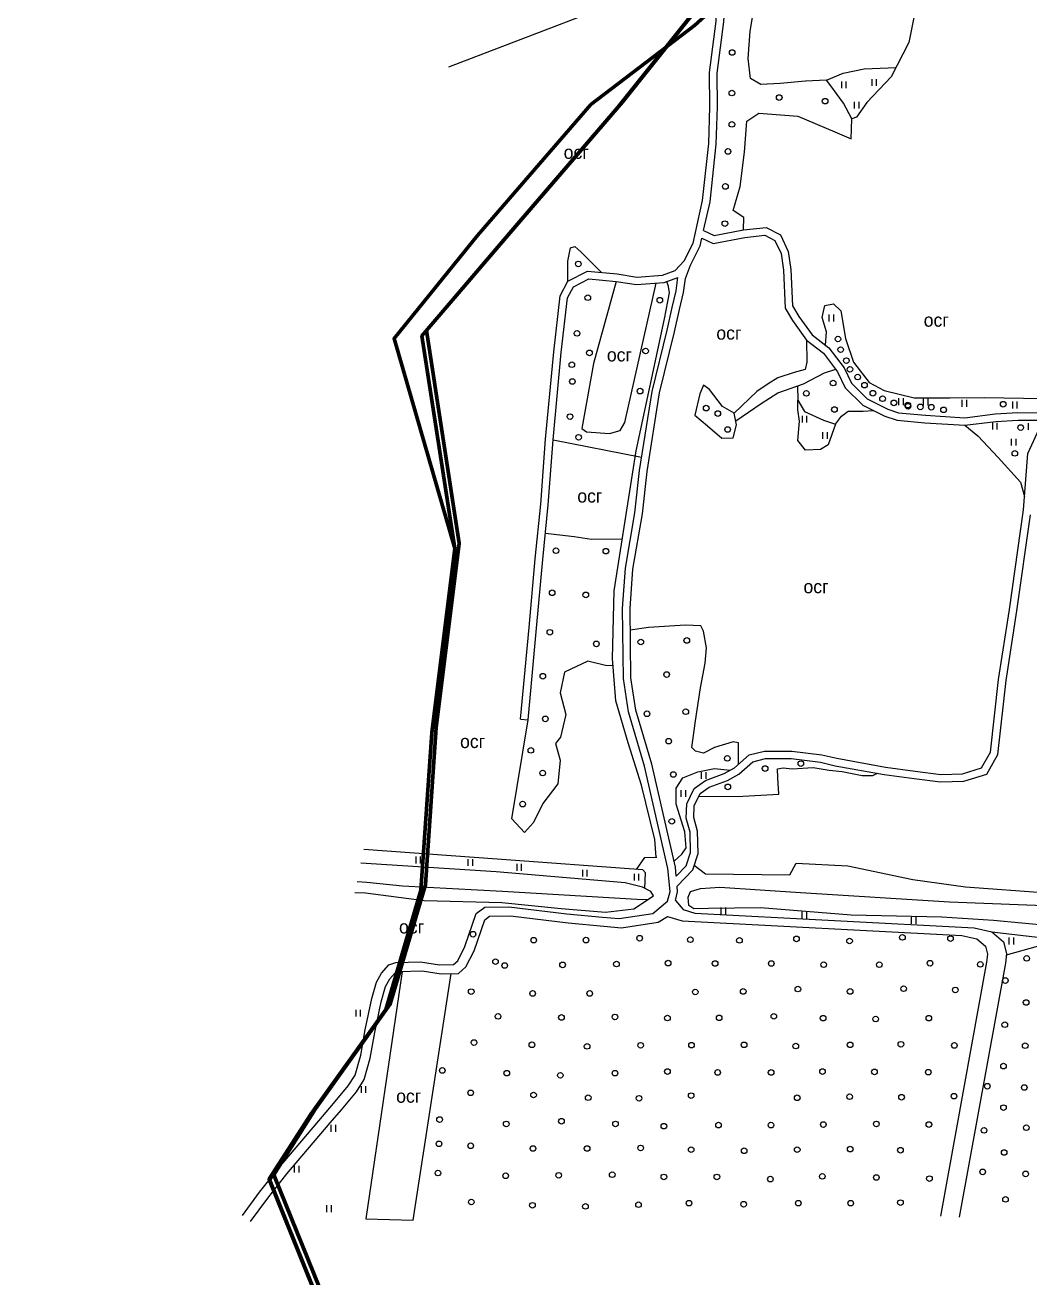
# Model space of a CAD drawing. Header units: millimetres. Extents: x 1379499 to 1411715, y 5652947 to 5671991.
# Drawn here: x 1404402 to 1404935, y 5654039 to 5654704 of the extents above; entities that cross this region are included whole.
import ezdxf

# ---------------------------------------------------------------- set-up
doc = ezdxf.new("R2010")
doc.units = ezdxf.units.MM
for name, color, linetype in [('вулиці', 7, 'Continuous'), ('межа по генплану', 7, 'Continuous'), ('на область', 5, 'Continuous')]:
    doc.layers.add(name, color=color, linetype=linetype)
picture_1 = doc.add_image_def('image1.bmp', size_in_pixel=(3370, 2384))

msp = doc.modelspace()

# ---------------------------------------------------------------- linework, layer by layer
at = {"layer": 'вулиці', "color": 7}
for p, q in [((1404834.9, 5654670.46), (1404834.9, 5654674.06)), ((1404837.3, 5654670.46), (1404837.3, 5654674.06)), ((1404850.98, 5654671.68), (1404850.98, 5654675.28)), ((1404853.38, 5654671.68), (1404853.38, 5654675.28)), ((1404841.72, 5654659.63), (1404841.72, 5654663.23)), ((1404844.12, 5654659.63), (1404844.12, 5654663.23)), ((1404828.3, 5654546.72), (1404828.3, 5654550.32)), ((1404830.7, 5654546.72), (1404830.7, 5654550.32)), ((1404865.23, 5654502.35), (1404865.23, 5654505.95)), ((1404867.63, 5654502.35), (1404867.63, 5654505.95)), ((1404878.33, 5654502.13), (1404878.33, 5654505.73)), ((1404880.73, 5654502.13), (1404880.73, 5654505.73)), ((1404898.88, 5654501.44), (1404898.88, 5654505.04)), ((1404901.28, 5654501.44), (1404901.28, 5654505.04)), ((1404925.62, 5654500.6), (1404925.62, 5654504.2)), ((1404928.02, 5654500.6), (1404928.02, 5654504.2)), ((1404814.03, 5654493.09), (1404814.03, 5654496.69)), ((1404816.43, 5654493.09), (1404816.43, 5654496.69)), ((1404915.03, 5654489.33), (1404915.03, 5654492.93)), ((1404917.43, 5654489.33), (1404917.43, 5654492.93)), ((1404934, 5654489.14), (1404934, 5654492.74)), ((1404824.9, 5654484.43), (1404824.9, 5654488.03)), ((1404827.3, 5654484.43), (1404827.3, 5654488.03)), ((1404925.04, 5654480.85), (1404925.04, 5654484.45)), ((1404927.44, 5654480.85), (1404927.44, 5654484.45)), ((1404760.51, 5654303.98), (1404760.51, 5654307.58)), ((1404762.91, 5654303.98), (1404762.91, 5654307.58)), ((1404749.77, 5654294.47), (1404749.77, 5654298.07)), ((1404752.17, 5654294.47), (1404752.17, 5654298.07)), ((1404609.05, 5654259.2), (1404609.05, 5654262.8)), ((1404611.45, 5654259.2), (1404611.45, 5654262.8)), ((1404636.7, 5654257.89), (1404636.7, 5654261.49)), ((1404639.1, 5654257.89), (1404639.1, 5654261.49)), ((1404662.62, 5654255.27), (1404662.62, 5654258.87)), ((1404665.02, 5654255.27), (1404665.02, 5654258.87)), ((1404697.51, 5654252.21), (1404697.51, 5654255.81)), ((1404699.91, 5654252.21), (1404699.91, 5654255.81)), ((1404724.92, 5654250.12), (1404724.92, 5654253.72)), ((1404727.32, 5654250.12), (1404727.32, 5654253.72)), ((1404770.98, 5654232.21), (1404770.98, 5654235.81)), ((1404773.38, 5654232.21), (1404773.38, 5654235.81)), ((1404813.95, 5654229.9), (1404813.95, 5654233.5)), ((1404816.35, 5654229.9), (1404816.35, 5654233.5)), ((1404871.92, 5654227.13), (1404871.92, 5654230.73)), ((1404874.32, 5654227.13), (1404874.32, 5654230.73)), ((1404923.82, 5654216.2), (1404923.82, 5654219.8)), ((1404926.22, 5654216.2), (1404926.22, 5654219.8)), ((1404580.03, 5654137.42), (1404580.03, 5654141.02)), ((1404582.43, 5654137.42), (1404582.43, 5654141.02)), ((1404564.06, 5654116.82), (1404564.06, 5654120.42)), ((1404566.46, 5654116.82), (1404566.46, 5654120.42)), ((1404544.55, 5654095.2), (1404544.55, 5654098.8)), ((1404546.95, 5654095.2), (1404546.95, 5654098.8)), ((1404561.77, 5654074.22), (1404561.77, 5654077.82)), ((1404564.17, 5654074.22), (1404564.17, 5654077.82))]:
    msp.add_line(p, q, dxfattribs=at)
at = {"layer": 'вулиці', "color": 1}
for p, q in [((1404577.25, 5654177.9), (1404577.25, 5654181.5)), ((1404579.65, 5654177.9), (1404579.65, 5654181.5))]:
    msp.add_line(p, q, dxfattribs=at)
at = {"layer": 'вулиці', "color": 7}
for points in [[(1404746.6, 5654573.8), (1404751.38, 5654578.89), (1404756.06, 5654588.23), (1404761.07, 5654610.87), (1404764.34, 5654641.03), (1404765, 5654660.63), (1404764.78, 5654678.71), (1404768.28, 5654706.05), (1404769.37, 5654725.65), (1404774.61, 5654740.03), (1404786.6, 5654749.83), (1404806.26, 5654763.22), (1404830.46, 5654775.86), (1404844.63, 5654783.92), (1404856.19, 5654787.19), (1404864.69, 5654789.8), (1404873.7, 5654795.13), (1404872.48, 5654800.84)], [(1404761.64, 5654594.92), (1404765.02, 5654610.22), (1404768.34, 5654640.74), (1404769, 5654660.59), (1404768.78, 5654678.48), (1404772.27, 5654705.68), (1404773.33, 5654724.84), (1404777.99, 5654737.63), (1404788.99, 5654746.63), (1404808.32, 5654759.79), (1404832.37, 5654772.35), (1404846.19, 5654780.2), (1404857.32, 5654783.35), (1404866.32, 5654786.12), (1404882.51, 5654795.68)], [(1404826.81, 5654674.7), (1404815.74, 5654674.17), (1404802.24, 5654672.94), (1404791.93, 5654672.45), (1404786.53, 5654675.64), (1404785.3, 5654686.18), (1404786.28, 5654700.65), (1404791.2, 5654729.98), (1404794.88, 5654743.47), (1404796.19, 5654751.53)], [(1404875.9, 5654722.04), (1404870.59, 5654694.76), (1404861.2, 5654676.47), (1404848.3, 5654662.83), (1404842.74, 5654655), (1404840.21, 5654654.24), (1404835.92, 5654662.58), (1404829.09, 5654671.67), (1404826.81, 5654674.7), (1404835.66, 5654678.49), (1404846.79, 5654680.76), (1404863.73, 5654681.41)], [(1404782.82, 5654595.22), (1404782.94, 5654601.91), (1404777.27, 5654605.58), (1404780.94, 5654618.24), (1404783.27, 5654636.57), (1404784.61, 5654652.89), (1404790.95, 5654657.22), (1404811.62, 5654655.56), (1404831.3, 5654647.23), (1404839.97, 5654643.56), (1404840.21, 5654654.24)], [(1404760.75, 5654590.91), (1404766.72, 5654588.05), (1404783.43, 5654591.26), (1404794.03, 5654592.5), (1404799.34, 5654589.7), (1404802.69, 5654582.68), (1404803.97, 5654573.92), (1404804.8, 5654553.76), (1404808.81, 5654547.17), (1404816.22, 5654536.81), (1404825.24, 5654529.79), (1404832.7, 5654520.04), (1404836.73, 5654511.54), (1404846.07, 5654502.37), (1404857.76, 5654496.45), (1404864.26, 5654494.34), (1404878.95, 5654492.99), (1404900.28, 5654491.63), (1404916.59, 5654493.68), (1404928.48, 5654494.39), (1404947.42, 5654494.25)], [(1404761.64, 5654594.92), (1404767.26, 5654592.23), (1404782.82, 5654595.22), (1404794.79, 5654596.61), (1404802.37, 5654592.63), (1404806.56, 5654583.86), (1404807.96, 5654574.29), (1404808.76, 5654554.96), (1404812.15, 5654549.38), (1404819.13, 5654539.61), (1404828.11, 5654532.63), (1404836.13, 5654522.14), (1404840.04, 5654513.9), (1404848.43, 5654505.66), (1404859.29, 5654500.16), (1404865.07, 5654498.28), (1404879.26, 5654496.98), (1404900.16, 5654495.65), (1404916.22, 5654497.67), (1404928.38, 5654498.39), (1404947.19, 5654498.25)], [(1404689.55, 5654568.02), (1404689.51, 5654578.74), (1404691.03, 5654585.75), (1404693.3, 5654586.42), (1404696.43, 5654583.57), (1404707.51, 5654572.73)], [(1404751.98, 5654569.5), (1404754.7, 5654576.57), (1404759.86, 5654586.88), (1404760.75, 5654590.91)], [(1404664.47, 5654335.77), (1404668.98, 5654384.32), (1404672.26, 5654420.74), (1404675.21, 5654449.82), (1404677.8, 5654484.31), (1404682.14, 5654530.6), (1404685.51, 5654560.38), (1404689.55, 5654568.02), (1404700, 5654573.45), (1404715.81, 5654571.95), (1404726.18, 5654570.27), (1404739.82, 5654571.23), (1404746.6, 5654573.8)], [(1404516.94, 5654072.39), (1404526.05, 5654084.75), (1404536.35, 5654097.77), (1404559.42, 5654124.94), (1404565.33, 5654131.75), (1404573.06, 5654141.14), (1404576.69, 5654146.89), (1404579.68, 5654157.52), (1404582.06, 5654170.93), (1404585.52, 5654187.42), (1404588, 5654196.15), (1404590.73, 5654201), (1404594.62, 5654205.32), (1404598.32, 5654206.56), (1404611.43, 5654206.92), (1404621.49, 5654205.42), (1404628.91, 5654205.6), (1404631.2, 5654207.54), (1404635, 5654215.13), (1404641.02, 5654232.55), (1404645.61, 5654235.9), (1404658.23, 5654236.08), (1404689.03, 5654232.45), (1404708.03, 5654230.72), (1404716.84, 5654229.86), (1404734.64, 5654232.62), (1404742.41, 5654239.18), (1404743.79, 5654244.35), (1404742.69, 5654256.56), (1404730.31, 5654310.78), (1404721.76, 5654339.64), (1404719.1, 5654357.23), (1404718.57, 5654394.46), (1404720.17, 5654415.78), (1404725.16, 5654445.2), (1404727.65, 5654467.59), (1404734.24, 5654509.62), (1404742.25, 5654542.14), (1404744.88, 5654554.02), (1404747, 5654562.87), (1404748.02, 5654570.05)], [(1404668.45, 5654335.4), (1404672.96, 5654383.96), (1404676.24, 5654420.36), (1404679.19, 5654449.47), (1404681.78, 5654483.97), (1404686.11, 5654530.19), (1404689.4, 5654559.18), (1404692.5, 5654565.04), (1404700.79, 5654569.36), (1404715.3, 5654567.98), (1404726, 5654566.25), (1404740.68, 5654567.29), (1404748.02, 5654570.05)], [(1404715.3, 5654567.98), (1404703.22, 5654524.42), (1404696.93, 5654489.9), (1404699.56, 5654488.08), (1404711.72, 5654487.27), (1404717.39, 5654488.89), (1404719.82, 5654493.14), (1404736.47, 5654566.99)], [(1404736.39, 5654262.47), (1404735.79, 5654271.81), (1404728.59, 5654300.62), (1404721.63, 5654323.17), (1404715.09, 5654345.41), (1404713.35, 5654367.84), (1404714.24, 5654403.78), (1404725.87, 5654478.14), (1404740.93, 5654548.02), (1404743.45, 5654561.93), (1404743.02, 5654565.32), (1404742.08, 5654567.81)], [(1404747.08, 5654252.43), (1404746.65, 5654257.19), (1404734.18, 5654311.8), (1404725.68, 5654340.52), (1404723.09, 5654357.56), (1404722.57, 5654394.34), (1404724.14, 5654415.3), (1404729.12, 5654444.65), (1404731.61, 5654467.06), (1404738.17, 5654508.83), (1404746.14, 5654541.23), (1404748.78, 5654553.12), (1404750.94, 5654562.12), (1404751.98, 5654569.5)], [(1404826.28, 5654534.05), (1404826.85, 5654541.22), (1404824.46, 5654548.8), (1404825.86, 5654555.18), (1404830.45, 5654555.98), (1404834.44, 5654552.39), (1404836.84, 5654537.63), (1404841.23, 5654525.07), (1404849.41, 5654514.3), (1404857.4, 5654510.11), (1404873.36, 5654506.12), (1404892.33, 5654506.12), (1404910.69, 5654506.32), (1404941.53, 5654505.9), (1404972.69, 5654506.25)], [(1404816.22, 5654536.81), (1404816.32, 5654525.18), (1404815.44, 5654521.18), (1404809.68, 5654519.56), (1404800.92, 5654516.8), (1404795.92, 5654513.68), (1404789.79, 5654509.55), (1404777.77, 5654498.05), (1404771.64, 5654501.55), (1404764.76, 5654510.68), (1404761.63, 5654512.93), (1404759.63, 5654508.3), (1404757, 5654497.05), (1404763.63, 5654491.25), (1404771.26, 5654484.75), (1404777.27, 5654485), (1404779.15, 5654491.87), (1404777.77, 5654498.05)], [(1404778.66, 5654494.04), (1404792.16, 5654503.13), (1404801.05, 5654508.75), (1404814.56, 5654513.63), (1404825.83, 5654519.38), (1404831.73, 5654521.3)], [(1404811.5, 5654512.52), (1404811.69, 5654504.88), (1404815.06, 5654498.87), (1404825.2, 5654494.25), (1404831.58, 5654492.12), (1404834.71, 5654496.37), (1404838.34, 5654499.12), (1404846.35, 5654499.12), (1404851.79, 5654499.47)], [(1404831.58, 5654492.12), (1404827.7, 5654481.24), (1404823.57, 5654478.74), (1404815.69, 5654478.49), (1404811.69, 5654483.49), (1404812.44, 5654493.75), (1404811.69, 5654499.87), (1404811.69, 5654504.88)], [(1404747.08, 5654252.43), (1404752.33, 5654257.92), (1404754.74, 5654264.97), (1404754.42, 5654275.72), (1404752.33, 5654283.1), (1404752.65, 5654290.79), (1404756.66, 5654298.97), (1404762.6, 5654303.14), (1404772.56, 5654306.83), (1404778.01, 5654309.88), (1404785.76, 5654316.69), (1404793.95, 5654318.77), (1404808.39, 5654318.77), (1404824.28, 5654316.85), (1404832.31, 5654314.93), (1404858.07, 5654310.26), (1404873.8, 5654308.18), (1404887.44, 5654306.41), (1404899, 5654306.74), (1404909.11, 5654309.94), (1404913.79, 5654318.16), (1404918.13, 5654356.81), (1404923.92, 5654393.81), (1404931.3, 5654446.73), (1404933.56, 5654476.67), (1404939.84, 5654490.13)], [(1404900.28, 5654491.63), (1404907.14, 5654486.08), (1404917.92, 5654474.52), (1404929.7, 5654461.35), (1404931.83, 5654453.81)], [(1404681.78, 5654483.97), (1404728.75, 5654474.63)], [(1404747.56, 5654247.13), (1404755.83, 5654255.79), (1404758.76, 5654264.37), (1404758.4, 5654276.33), (1404756.35, 5654283.57), (1404756.61, 5654289.79), (1404759.8, 5654296.29), (1404764.48, 5654299.57), (1404774.24, 5654303.19), (1404780.34, 5654306.59), (1404787.68, 5654313.05), (1404794.45, 5654314.77), (1404808.15, 5654314.77), (1404823.58, 5654312.91), (1404831.49, 5654311.01), (1404857.45, 5654306.31), (1404873.28, 5654304.21), (1404887.24, 5654302.41), (1404899.67, 5654302.75), (1404911.81, 5654306.6), (1404917.68, 5654316.89), (1404922.09, 5654356.28), (1404927.88, 5654393.22), (1404934.98, 5654444.16)], [(1404677.67, 5654434.43), (1404692.94, 5654432.58), (1404702.17, 5654431.26), (1404718.54, 5654431.29)], [(1404780.07, 5654311.68), (1404780.17, 5654323.14), (1404777.3, 5654323.71), (1404767.44, 5654320.73), (1404761.59, 5654317.75), (1404757.34, 5654318.78), (1404755.39, 5654320.73), (1404757.23, 5654334.83), (1404759.99, 5654352.32), (1404762.39, 5654365.39), (1404763.2, 5654373.53), (1404761.48, 5654382.35), (1404760.09, 5654385.17), (1404752.06, 5654385.52), (1404732.33, 5654384.26), (1404722.73, 5654383)], [(1404713.65, 5654363.91), (1404709.57, 5654364.25), (1404700.14, 5654366.49), (1404687.79, 5654360.66), (1404685.55, 5654349.67), (1404688.47, 5654338.24), (1404685.77, 5654326.13), (1404683.08, 5654322.76), (1404685.55, 5654314.02), (1404684.2, 5654301.46), (1404676.33, 5654291.03), (1404671.39, 5654280.94), (1404666.67, 5654275.55), (1404659.92, 5654282.74), (1404668.45, 5654335.4)], [(1404664.47, 5654335.77), (1404668.45, 5654335.4)], [(1404750.15, 5654264.12), (1404752.36, 5654267.41), (1404751.62, 5654276.01), (1404747, 5654290.54), (1404747, 5654299.02), (1404750.67, 5654304.63), (1404758.59, 5654307.73), (1404767.42, 5654309.45), (1404775.67, 5654308.57)], [(1404758.98, 5654294.61), (1404782.39, 5654294.9), (1404801.53, 5654295.96), (1404801, 5654304.51), (1404800.83, 5654309.36), (1404803.74, 5654309.8), (1404808.53, 5654309.36), (1404819.82, 5654309.98), (1404828.23, 5654308.66), (1404835.11, 5654307.87), (1404845.79, 5654305.75), (1404851.43, 5654305.75), (1404853.8, 5654306.97)], [(1404730.47, 5654245.9), (1404730.87, 5654254.2), (1404729.36, 5654255.79), (1404652.04, 5654261.43), (1404581.26, 5654266.54)], [(1404576.65, 5654243.82), (1404582.31, 5654243.6), (1404613.33, 5654239.49), (1404654.49, 5654238.5), (1404686.1, 5654235.28), (1404709.61, 5654233.27), (1404724.58, 5654235), (1404735.04, 5654241.9), (1404733.69, 5654244.3), (1404729.28, 5654246.5), (1404720.08, 5654248.8), (1404651.61, 5654254.7), (1404579.81, 5654259.39)], [(1404726.08, 5654256.03), (1404730.36, 5654262.39), (1404736.83, 5654262.4)], [(1404750.15, 5654264.12), (1404745.94, 5654260.32), (1404745.94, 5654260.32)], [(1404756.65, 5654258.19), (1404762.58, 5654253.68), (1404807.45, 5654253.19), (1404810.67, 5654259.32), (1404838.15, 5654257.86), (1404872.65, 5654250.56), (1404900.59, 5654246.69), (1404943.81, 5654243.64), (1405017.46, 5654238.92), (1405055.75, 5654237.75), (1405087.93, 5654235.4), (1405143.48, 5654232.35), (1405218.41, 5654228.59), (1405281.76, 5654226.21), (1405347.77, 5654222.69), (1405396.58, 5654219.47)], [(1404577.83, 5654249.65), (1404582.95, 5654249.3), (1404601.8, 5654247.22), (1404654.93, 5654244.4), (1404729.17, 5654240.04), (1404732.48, 5654240.21)], [(1404746.62, 5654239.45), (1404747.84, 5654244.01), (1404747.56, 5654247.13)], [(1404975.56, 5654223.18), (1404915.47, 5654228.89), (1404888.06, 5654230.67), (1404839.9, 5654231.75), (1404791.82, 5654235.67), (1404764.23, 5654235.31), (1404756.47, 5654235.07), (1404753.73, 5654236.92), (1404753.43, 5654241.22), (1404754.69, 5654244.33), (1404760.03, 5654245.81), (1404770.19, 5654246.63), (1404813, 5654243.68), (1404892.12, 5654238.81), (1404951.4, 5654236.57)], [(1404746.62, 5654239.45), (1404750.73, 5654234.65), (1404756.97, 5654232.84), (1404905.17, 5654224.96), (1404914.48, 5654222.9), (1404920.81, 5654217.6), (1404922.36, 5654211.4), (1404921.71, 5654206.24), (1404897.28, 5654071.48)], [(1404521.26, 5654069.23), (1404530.33, 5654081.53), (1404540.55, 5654094.44), (1404563.56, 5654121.55), (1404569.49, 5654128.38), (1404577.41, 5654138), (1404581.49, 5654144.45), (1404584.68, 5654155.84), (1404587.09, 5654169.38), (1404590.51, 5654185.67), (1404592.82, 5654193.81), (1404595.1, 5654197.86), (1404597.99, 5654201.07), (1404600.13, 5654201.78), (1404612.29, 5654202.12), (1404622.34, 5654200.63), (1404631.51, 5654200.84), (1404635.51, 5654204.23), (1404639.8, 5654212.78), (1404645.49, 5654229.27), (1404648.04, 5654231.13), (1404659.13, 5654231.29), (1404689.72, 5654227.68), (1404708.76, 5654225.95), (1404718.06, 5654225.04), (1404737.46, 5654228.05), (1404742.45, 5654231.07)], [(1404742.45, 5654231.07), (1404742.45, 5654231.07), (1404750.27, 5654228.79), (1404898.6, 5654220.91), (1404906.63, 5654219.12), (1404911.22, 5654215.29), (1404912.27, 5654211.08), (1404911.73, 5654206.77), (1404887.32, 5654072.11)], [(1404914.48, 5654222.9), (1404943.39, 5654219.43)], [(1404922.26, 5654210.59), (1404938.73, 5654215.3), (1404972.33, 5654207.42), (1404986.44, 5654205.23), (1404996.9, 5654203.9), (1405015.55, 5654202.39), (1405044.1, 5654199.37), (1405056.2, 5654200.37), (1405059.89, 5654207.92), (1405061.27, 5654209.73)], [(1404601.63, 5654201.83), (1404582.42, 5654070.6), (1404607.52, 5654069.96), (1404627.65, 5654200.75)]]:
    msp.add_lwpolyline(points, dxfattribs=at)
at = {"layer": 'вулиці', "color": 7, "lineweight": -2}
msp.add_lwpolyline([(1404802.84, 5654760.9), (1404769.82, 5654741.15), (1404747.44, 5654728.06), (1404626.2, 5654681.65)], dxfattribs=at)
at = {"layer": 'вулиці', "color": 7}
for centre in [(1404776.76, 5654689.39), (1404776.61, 5654667.87), (1404801.72, 5654665.49), (1404826.09, 5654663.56), (1404776.61, 5654651.24), (1404774.53, 5654636.9), (1404773.19, 5654618.34), (1404772.9, 5654598.6), (1404695.14, 5654577.19), (1404700.17, 5654559.28), (1404738.39, 5654557.95), (1404694.48, 5654540.36), (1404832.92, 5654537.39), (1404730.83, 5654531.03), (1404834.3, 5654531.74), (1404691.71, 5654523.74), (1404701.05, 5654530.01), (1404837.38, 5654525.92), (1404839.27, 5654521.3), (1404843.38, 5654517.19), (1404692, 5654514.84), (1404830.34, 5654514.02), (1404846.98, 5654512.91), (1404727.91, 5654509.74), (1404816.12, 5654508.55), (1404851.43, 5654508.63), (1404856.57, 5654505.72), (1404763.01, 5654500.73), (1404769.17, 5654497.83), (1404831.03, 5654499.98), (1404862.57, 5654503.49), (1404869.94, 5654502.29), (1404870.08, 5654501.7), (1404876.6, 5654501.36), (1404882.42, 5654501.19), (1404888.94, 5654499.82), (1404920.57, 5654502.78), (1404690.76, 5654496.2), (1404695.31, 5654485.24), (1404774.36, 5654489.39), (1404929.84, 5654490.4), (1404926.75, 5654476.7), (1404683.28, 5654425.06), (1404709.77, 5654424.84), (1404681.26, 5654402.74), (1404699.11, 5654401.62), (1404680.02, 5654381.8), (1404752.69, 5654377.46), (1404704.72, 5654375.63), (1404728.28, 5654376.64), (1404676.31, 5654358.47), (1404742, 5654359.38), (1404731.57, 5654338.55), (1404752.14, 5654339.65), (1404677.66, 5654335.86), (1404669.95, 5654319.14), (1404743.09, 5654324.03), (1404774.18, 5654314.88), (1404813.2, 5654312.11), (1404676.24, 5654307.13), (1404745.59, 5654306.35), (1404794.24, 5654309.51), (1404774.47, 5654299.78), (1404665.61, 5654290.65), (1404744.74, 5654281.49), (1404639.29, 5654221.61), (1404671.47, 5654218.44), (1404699.18, 5654218.49), (1404727.65, 5654219.5), (1404754.59, 5654218.7), (1404780.63, 5654218.35), (1404810.91, 5654219.14), (1404839.04, 5654218.01), (1404867.1, 5654219.92), (1404892.6, 5654219.28), (1404651.19, 5654207.04), (1404656.08, 5654205.01), (1404686.79, 5654205.33), (1404715.38, 5654205.8), (1404742.79, 5654206.28), (1404767.72, 5654206.08), (1404797.52, 5654206.08), (1404825.34, 5654205.43), (1404854.82, 5654205.43), (1404881.76, 5654206.23), (1404908.42, 5654205.6), (1404933.06, 5654208.8), (1404811.63, 5654192.53), (1404867.74, 5654192.69), (1404895.15, 5654192.05), (1404921.74, 5654197.02), (1404638.32, 5654191.17), (1404670.9, 5654190.19), (1404701.19, 5654190.19), (1404757.19, 5654190.96), (1404782.62, 5654191.26), (1404839.36, 5654191.26), (1404932.74, 5654185.39), (1404652.55, 5654178.02), (1404686.18, 5654177.44), (1404714.59, 5654177.73), (1404742.42, 5654177.15), (1404769.86, 5654177.24), (1404798.88, 5654178.04), (1404825.02, 5654177.08), (1404852.91, 5654176.6), (1404881.12, 5654177.08), (1404921.42, 5654173.61), (1404639.79, 5654164.12), (1404670.52, 5654162.96), (1404699.8, 5654162.09), (1404728.22, 5654162.67), (1404755.2, 5654162.75), (1404783.09, 5654162.91), (1404810.51, 5654162.27), (1404839.36, 5654162.91), (1404866.3, 5654163.23), (1404894.67, 5654162.59), (1404932.26, 5654162.46), (1404920.73, 5654151.65), (1404622.98, 5654149.34), (1404657.19, 5654147.89), (1404685.6, 5654146.74), (1404714.59, 5654147.89), (1404742.42, 5654148.76), (1404769.07, 5654148.26), (1404797.44, 5654148.26), (1404824.7, 5654148.73), (1404852.27, 5654148.58), (1404880.81, 5654148.42), (1404912.12, 5654140.98), (1404931.75, 5654140.28), (1404638.05, 5654137.47), (1404671.39, 5654136.31), (1404700.38, 5654134.86), (1404727.35, 5654134.57), (1404755.02, 5654135.99), (1404811.27, 5654134.83), (1404839.1, 5654135.41), (1404866.64, 5654135.12), (1404894.47, 5654135.7), (1404920.73, 5654129.62), (1404621.53, 5654123.27), (1404656.9, 5654120.96), (1404686.18, 5654122.4), (1404714.88, 5654120.96), (1404740.53, 5654119.77), (1404769.52, 5654120.35), (1404797.35, 5654120.35), (1404825.18, 5654120.64), (1404853.3, 5654120.93), (1404881.14, 5654120.64), (1404932.82, 5654118.96), (1404910.41, 5654117.54), (1404621.25, 5654110.39), (1404638.05, 5654109.37), (1404671.1, 5654107.92), (1404699.8, 5654107.92), (1404728.22, 5654108.21), (1404755.02, 5654107.31), (1404783.14, 5654106.73), (1404811.27, 5654107.31), (1404839.39, 5654107.6), (1404866.06, 5654107.02), (1404921.08, 5654105.81), (1404620.66, 5654094.89), (1404656.61, 5654093.44), (1404684.73, 5654093.73), (1404713.14, 5654094.02), (1404740.53, 5654092.83), (1404768.65, 5654092.83), (1404797.06, 5654091.67), (1404824.6, 5654093.12), (1404853.3, 5654092.54), (1404881.43, 5654091.96), (1404909.7, 5654095.51), (1404932.46, 5654094.44), (1404638.34, 5654079.54), (1404753.86, 5654078.93), (1404782.85, 5654078.35), (1404811.85, 5654078.93), (1404839.68, 5654078.93), (1404866.06, 5654079.22), (1404921.79, 5654080.94), (1404670.81, 5654077.8), (1404698.93, 5654077.22), (1404727.06, 5654078.09)]:
    msp.add_circle(centre, 1.49, dxfattribs=at)
at = {"layer": 'межа по генплану', "color": 1, "lineweight": 70}
msp.add_lwpolyline([(1404606.8, 5653913.03), (1404533.63, 5654093.94), (1404555.69, 5654129), (1404595.36, 5654184.46), (1404614, 5654247.83), (1404619.78, 5654331.27), (1404631.99, 5654429.03), (1404614.56, 5654541.82), (1404663.17, 5654598.73), (1404718.55, 5654663.12), (1404777.99, 5654737.63), (1404841.51, 5654780.99), (1404763.29, 5654950.23), (1404739.08, 5655012.1), (1404669.55, 5655185.63), (1404679.68, 5655578.52), (1404448.62, 5655690.61), (1404430.55, 5655638.22), (1404204.92, 5655770.13)], dxfattribs=at)
at = {"layer": 'межа по генплану', "color": 3, "lineweight": 70}
msp.add_lwpolyline([(1404604.4, 5653910.22), (1404531.11, 5654091.76), (1404553.28, 5654126.2), (1404592.95, 5654181.66), (1404611.59, 5654245.03), (1404617.37, 5654328.47), (1404629.58, 5654426.23), (1404597.38, 5654537.65), (1404641.73, 5654592.26), (1404701.84, 5654661.74), (1404756.71, 5654703.79), (1404839.1, 5654778.19), (1404770.96, 5654954.2), (1404766.01, 5655014.65), (1404686.52, 5655179.36), (1404698.45, 5655583.19), (1404477.98, 5655705.11), (1404428.14, 5655635.41), (1404202.51, 5655767.33)], dxfattribs=at)
at = {"layer": 'межа по генплану', "color": 5, "lineweight": 70}
msp.add_lwpolyline([(1404604.4, 5653910.22), (1404531.22, 5654091.14), (1404553.28, 5654126.2), (1404592.95, 5654181.66), (1404611.59, 5654245.03), (1404617.37, 5654328.47), (1404629.58, 5654426.23), (1404612.16, 5654539.02), (1404660.76, 5654595.93), (1404716.15, 5654660.32), (1404775.58, 5654734.83), (1404839.1, 5654778.19), (1404760.89, 5654947.43), (1404736.67, 5655009.3), (1404667.14, 5655182.83), (1404677.28, 5655575.71), (1404446.21, 5655687.8), (1404428.14, 5655635.41), (1404202.51, 5655767.33)], dxfattribs=at)

# ---------------------------------------------------------------- texts
at = {"layer": 'вулиці', "color": 7}
for p in [(1404687.37, 5654632.97), (1404878.39, 5654543.92), (1404768.37, 5654537.05), (1404710.29, 5654525.49), (1404694.59, 5654450.61), (1404814.6, 5654402.52), (1404632.39, 5654320.37), (1404600, 5654222.02), (1404598.49, 5654132.21)]:
    msp.add_text('осг', height=7, dxfattribs=at).set_placement(p)

# ---------------------------------------------------------------- pictures from other files: only their frames are drawn
at = {"layer": 'на область', "color": 7, "lineweight": -2}
image = msp.add_image(picture_1, insert=(1395288.55, 5652947.02), size_in_units=(16426, 11620.05), dxfattribs=at)
image.dxf.flags = 7

doc.saveas('drawing.dxf')
